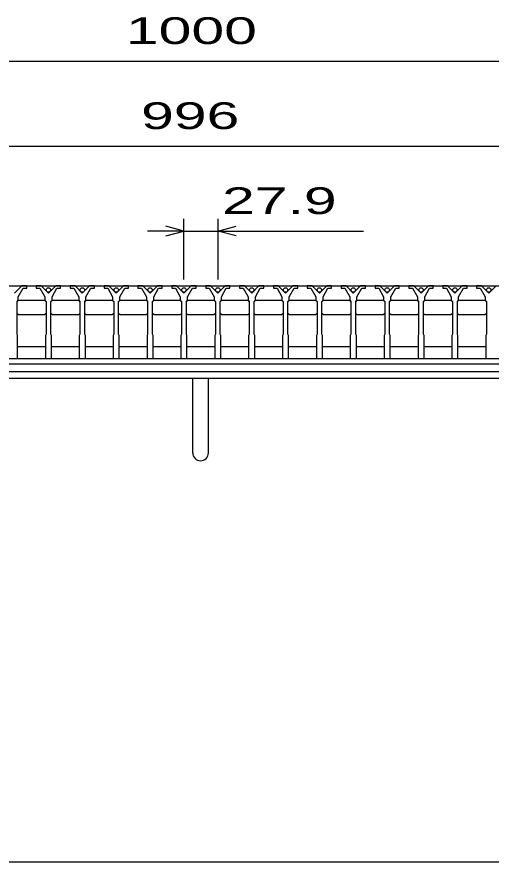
# Model space of a CAD drawing. Units: millimetres, scale not verified. Extents: x -1820 to 1731, y -1282 to 1054.
# Drawn here: x -1001 to -611, y -1146 to -451 of the extents above; entities that cross this region are included whole.
import ezdxf
from ezdxf.enums import TextEntityAlignment as Align

# ---------------------------------------------------------------- set-up
doc = ezdxf.new("R2010")
doc.units = ezdxf.units.MM
doc.header["$LTSCALE"] = 10
for name, color, linetype, lineweight in [('0_2', 150, 'Continuous', 25), ('16', 3, 'Continuous', 25), ('19', 6, 'Continuous', 25), ('22', 2, 'Continuous', 25)]:
    doc.layers.add(name, color=color, linetype=linetype, lineweight=lineweight)
doc.styles.add('ベクトル', font='')
doc.styles.get('ベクトル').set_extended_font_data('ベクトル')

msp = doc.modelspace()

# ---------------------------------------------------------------- linework, layer by layer
at = {"layer": '0_2'}
msp.add_line((1731, -1146.5), (-1729, -1146.5), dxfattribs=at)
at = {"layer": '16'}
for p, q in [((-1348, -672), (-352, -672)), ((-997.2, -672), (-1003.2, -678)), ((-1000.2, -681), (-996.2, -674)), ((-993.2, -672), (-997.2, -672)), ((-996.2, -674), (-993.2, -674)), ((-993.2, -674), (-993.2, -672)), ((-985.3, -672), (-985.3, -674)), ((-981.3, -672), (-985.3, -672)), ((-985.3, -674), (-982.3, -674)), ((-982.3, -674), (-978.3, -681)), ((-975.3, -678), (-981.3, -672)), ((-969.3, -672), (-975.3, -678)), ((-972.3, -681), (-968.3, -674)), ((-965.3, -672), (-969.3, -672)), ((-968.3, -674), (-965.3, -674)), ((-965.3, -674), (-965.3, -672)), ((-957.4, -672), (-957.4, -674)), ((-953.4, -672), (-957.4, -672)), ((-957.4, -674), (-954.4, -674)), ((-954.4, -674), (-950.4, -681)), ((-947.4, -678), (-953.4, -672)), ((-941.4, -672), (-947.4, -678)), ((-944.4, -681), (-940.4, -674)), ((-937.4, -672), (-941.4, -672)), ((-940.4, -674), (-937.4, -674)), ((-937.4, -674), (-937.4, -672)), ((-929.5, -672), (-929.5, -674)), ((-925.5, -672), (-929.5, -672)), ((-929.5, -674), (-926.5, -674)), ((-926.5, -674), (-922.5, -681)), ((-919.5, -678), (-925.5, -672)), ((-913.5, -672), (-919.5, -678)), ((-916.5, -681), (-912.5, -674)), ((-909.5, -672), (-913.5, -672)), ((-912.5, -674), (-909.5, -674)), ((-909.5, -674), (-909.5, -672)), ((-901.6, -672), (-901.6, -674)), ((-897.6, -672), (-901.6, -672)), ((-901.6, -674), (-898.6, -674)), ((-898.6, -674), (-894.6, -681)), ((-891.6, -678), (-897.6, -672)), ((-885.6, -672), (-891.6, -678)), ((-888.6, -681), (-884.6, -674)), ((-881.6, -672), (-885.6, -672)), ((-884.6, -674), (-881.6, -674)), ((-881.6, -674), (-881.6, -672)), ((-873.7, -672), (-873.7, -674)), ((-869.7, -672), (-873.7, -672)), ((-873.7, -674), (-870.7, -674)), ((-870.7, -674), (-866.7, -681)), ((-863.7, -678), (-869.7, -672)), ((-857.7, -672), (-863.7, -678)), ((-860.7, -681), (-856.7, -674)), ((-853.7, -672), (-857.7, -672)), ((-856.7, -674), (-853.7, -674)), ((-853.7, -674), (-853.7, -672)), ((-845.8, -672), (-845.8, -674)), ((-841.8, -672), (-845.8, -672)), ((-845.8, -674), (-842.8, -674)), ((-842.8, -674), (-838.8, -681)), ((-835.8, -678), (-841.8, -672)), ((-829.8, -672), (-835.8, -678)), ((-832.8, -681), (-828.8, -674)), ((-825.8, -672), (-829.8, -672)), ((-828.8, -674), (-825.8, -674)), ((-825.8, -674), (-825.8, -672)), ((-817.9, -672), (-817.9, -674)), ((-813.9, -672), (-817.9, -672)), ((-817.9, -674), (-814.9, -674)), ((-814.9, -674), (-810.9, -681)), ((-807.9, -678), (-813.9, -672)), ((-801.9, -672), (-807.9, -678)), ((-804.9, -681), (-800.9, -674)), ((-797.9, -672), (-801.9, -672)), ((-800.9, -674), (-797.9, -674)), ((-797.9, -674), (-797.9, -672)), ((-790, -672), (-790, -674)), ((-786, -672), (-790, -672)), ((-790, -674), (-787, -674)), ((-787, -674), (-783, -681)), ((-780, -678), (-786, -672)), ((-774, -672), (-780, -678)), ((-777, -681), (-773, -674)), ((-770, -672), (-774, -672)), ((-773, -674), (-770, -674)), ((-770, -674), (-770, -672)), ((-762.1, -672), (-762.1, -674)), ((-758.1, -672), (-762.1, -672)), ((-762.1, -674), (-759.1, -674)), ((-759.1, -674), (-755.1, -681)), ((-752.1, -678), (-758.1, -672)), ((-746.1, -672), (-752.1, -678)), ((-749.1, -681), (-745.1, -674)), ((-742.1, -672), (-746.1, -672)), ((-745.1, -674), (-742.1, -674)), ((-742.1, -674), (-742.1, -672)), ((-734.2, -672), (-734.2, -674)), ((-730.2, -672), (-734.2, -672)), ((-734.2, -674), (-731.2, -674)), ((-731.2, -674), (-727.2, -681)), ((-724.2, -678), (-730.2, -672)), ((-718.2, -672), (-724.2, -678)), ((-721.2, -681), (-717.2, -674)), ((-714.2, -672), (-718.2, -672)), ((-717.2, -674), (-714.2, -674)), ((-714.2, -674), (-714.2, -672)), ((-706.3, -672), (-706.3, -674)), ((-702.3, -672), (-706.3, -672)), ((-706.3, -674), (-703.3, -674)), ((-703.3, -674), (-699.3, -681)), ((-696.3, -678), (-702.3, -672)), ((-690.3, -672), (-696.3, -678)), ((-693.3, -681), (-689.3, -674)), ((-686.3, -672), (-690.3, -672)), ((-689.3, -674), (-686.3, -674)), ((-686.3, -674), (-686.3, -672)), ((-678.4, -672), (-678.4, -674)), ((-674.4, -672), (-678.4, -672)), ((-678.4, -674), (-675.4, -674)), ((-675.4, -674), (-671.4, -681)), ((-668.4, -678), (-674.4, -672)), ((-662.4, -672), (-668.4, -678)), ((-665.4, -681), (-661.4, -674)), ((-658.4, -672), (-662.4, -672)), ((-661.4, -674), (-658.4, -674)), ((-658.4, -674), (-658.4, -672)), ((-650.5, -672), (-650.5, -674)), ((-646.5, -672), (-650.5, -672)), ((-650.5, -674), (-647.5, -674)), ((-647.5, -674), (-643.5, -681)), ((-640.5, -678), (-646.5, -672)), ((-634.5, -672), (-640.5, -678)), ((-637.5, -681), (-633.5, -674)), ((-630.5, -672), (-634.5, -672)), ((-633.5, -674), (-630.5, -674)), ((-630.5, -674), (-630.5, -672)), ((-622.6, -672), (-622.6, -674)), ((-618.6, -672), (-622.6, -672)), ((-622.6, -674), (-619.6, -674)), ((-619.6, -674), (-615.6, -681)), ((-612.6, -678), (-618.6, -672)), ((-606.6, -672), (-612.6, -678)), ((-1000.2, -684), (-1000.2, -681)), ((-978.3, -681), (-978.3, -684)), ((-972.3, -684), (-972.3, -681)), ((-950.4, -681), (-950.4, -684)), ((-944.4, -684), (-944.4, -681)), ((-922.5, -681), (-922.5, -684)), ((-916.5, -684), (-916.5, -681)), ((-894.6, -681), (-894.6, -684)), ((-888.6, -684), (-888.6, -681)), ((-866.7, -681), (-866.7, -684)), ((-860.7, -684), (-860.7, -681)), ((-838.8, -681), (-838.8, -684)), ((-832.8, -684), (-832.8, -681)), ((-810.9, -681), (-810.9, -684)), ((-804.9, -684), (-804.9, -681)), ((-783, -681), (-783, -684)), ((-777, -684), (-777, -681)), ((-755.1, -681), (-755.1, -684)), ((-749.1, -684), (-749.1, -681)), ((-727.2, -681), (-727.2, -684)), ((-721.2, -684), (-721.2, -681)), ((-699.3, -681), (-699.3, -684)), ((-693.3, -684), (-693.3, -681)), ((-671.4, -681), (-671.4, -684)), ((-665.4, -684), (-665.4, -681)), ((-643.5, -681), (-643.5, -684)), ((-637.5, -684), (-637.5, -681)), ((-615.6, -681), (-615.6, -684)), ((-1001.2, -685), (-1000.2, -684)), ((-1001.2, -712), (-1001.2, -685)), ((-1000.95, -685), (-999.95, -684)), ((-999.95, -684), (-978.55, -684)), ((-978.55, -684), (-977.55, -685)), ((-978.3, -684), (-977.3, -685)), ((-977.3, -685), (-977.3, -712)), ((-973.3, -685), (-972.3, -684)), ((-973.3, -712), (-973.3, -685)), ((-973.05, -685), (-972.05, -684)), ((-972.05, -684), (-950.65, -684)), ((-950.65, -684), (-949.65, -685)), ((-950.4, -684), (-949.4, -685)), ((-949.4, -685), (-949.4, -712)), ((-945.4, -685), (-944.4, -684)), ((-945.4, -712), (-945.4, -685)), ((-945.15, -685), (-944.15, -684)), ((-944.15, -684), (-922.75, -684)), ((-922.75, -684), (-921.75, -685)), ((-922.5, -684), (-921.5, -685)), ((-921.5, -685), (-921.5, -712)), ((-917.5, -685), (-916.5, -684)), ((-917.5, -712), (-917.5, -685)), ((-917.25, -685), (-916.25, -684)), ((-916.25, -684), (-894.85, -684)), ((-894.85, -684), (-893.85, -685)), ((-894.6, -684), (-893.6, -685)), ((-893.6, -685), (-893.6, -712)), ((-889.6, -685), (-888.6, -684)), ((-889.6, -712), (-889.6, -685)), ((-889.35, -685), (-888.35, -684)), ((-888.35, -684), (-866.95, -684)), ((-866.95, -684), (-865.95, -685)), ((-866.7, -684), (-865.7, -685)), ((-865.7, -685), (-865.7, -712)), ((-861.7, -685), (-860.7, -684)), ((-861.7, -712), (-861.7, -685)), ((-861.45, -685), (-860.45, -684)), ((-860.45, -684), (-839.05, -684)), ((-839.05, -684), (-838.05, -685)), ((-838.8, -684), (-837.8, -685)), ((-837.8, -685), (-837.8, -712)), ((-833.8, -685), (-832.8, -684)), ((-833.8, -712), (-833.8, -685)), ((-833.55, -685), (-832.55, -684)), ((-832.55, -684), (-811.15, -684)), ((-811.15, -684), (-810.15, -685)), ((-810.9, -684), (-809.9, -685)), ((-809.9, -685), (-809.9, -712)), ((-805.9, -685), (-804.9, -684)), ((-805.9, -712), (-805.9, -685)), ((-805.65, -685), (-804.65, -684)), ((-804.65, -684), (-783.25, -684)), ((-783.25, -684), (-782.25, -685)), ((-783, -684), (-782, -685)), ((-782, -685), (-782, -712)), ((-778, -685), (-777, -684)), ((-778, -712), (-778, -685)), ((-777.75, -685), (-776.75, -684)), ((-776.75, -684), (-755.35, -684)), ((-755.35, -684), (-754.35, -685)), ((-755.1, -684), (-754.1, -685)), ((-754.1, -685), (-754.1, -712)), ((-750.1, -685), (-749.1, -684)), ((-750.1, -712), (-750.1, -685)), ((-749.85, -685), (-748.85, -684)), ((-748.85, -684), (-727.45, -684)), ((-727.45, -684), (-726.45, -685)), ((-727.2, -684), (-726.2, -685)), ((-726.2, -685), (-726.2, -712)), ((-722.2, -685), (-721.2, -684)), ((-722.2, -712), (-722.2, -685)), ((-721.95, -685), (-720.95, -684)), ((-720.95, -684), (-699.55, -684)), ((-699.55, -684), (-698.55, -685)), ((-699.3, -684), (-698.3, -685)), ((-698.3, -685), (-698.3, -712)), ((-694.3, -685), (-693.3, -684)), ((-694.3, -712), (-694.3, -685)), ((-694.05, -685), (-693.05, -684)), ((-693.05, -684), (-671.65, -684)), ((-671.65, -684), (-670.65, -685)), ((-671.4, -684), (-670.4, -685)), ((-670.4, -685), (-670.4, -712)), ((-666.4, -685), (-665.4, -684)), ((-666.4, -712), (-666.4, -685)), ((-666.15, -685), (-665.15, -684)), ((-665.15, -684), (-643.75, -684)), ((-643.75, -684), (-642.75, -685)), ((-643.5, -684), (-642.5, -685)), ((-642.5, -685), (-642.5, -712)), ((-638.5, -685), (-637.5, -684)), ((-638.5, -712), (-638.5, -685)), ((-638.25, -685), (-637.25, -684)), ((-637.25, -684), (-615.85, -684)), ((-615.85, -684), (-614.85, -685)), ((-615.6, -684), (-614.6, -685)), ((-614.6, -685), (-614.6, -712)), ((-999.95, -696), (-1000.95, -695)), ((-977.55, -695), (-978.55, -696)), ((-972.05, -696), (-973.05, -695)), ((-949.65, -695), (-950.65, -696)), ((-944.15, -696), (-945.15, -695)), ((-921.75, -695), (-922.75, -696)), ((-916.25, -696), (-917.25, -695)), ((-893.85, -695), (-894.85, -696)), ((-888.35, -696), (-889.35, -695)), ((-865.95, -695), (-866.95, -696)), ((-860.45, -696), (-861.45, -695)), ((-838.05, -695), (-839.05, -696)), ((-832.55, -696), (-833.55, -695)), ((-810.15, -695), (-811.15, -696)), ((-804.65, -696), (-805.65, -695)), ((-782.25, -695), (-783.25, -696)), ((-776.75, -696), (-777.75, -695)), ((-754.35, -695), (-755.35, -696)), ((-748.85, -696), (-749.85, -695)), ((-726.45, -695), (-727.45, -696)), ((-720.95, -696), (-721.95, -695)), ((-698.55, -695), (-699.55, -696)), ((-693.05, -696), (-694.05, -695)), ((-670.65, -695), (-671.65, -696)), ((-665.15, -696), (-666.15, -695)), ((-642.75, -695), (-643.75, -696)), ((-637.25, -696), (-638.25, -695)), ((-614.85, -695), (-615.85, -696)), ((-978.55, -696), (-999.95, -696)), ((-950.65, -696), (-972.05, -696)), ((-922.75, -696), (-944.15, -696)), ((-894.85, -696), (-916.25, -696)), ((-866.95, -696), (-888.35, -696)), ((-839.05, -696), (-860.45, -696)), ((-811.15, -696), (-832.55, -696)), ((-783.25, -696), (-804.65, -696)), ((-755.35, -696), (-776.75, -696)), ((-727.45, -696), (-748.85, -696)), ((-699.55, -696), (-720.95, -696)), ((-671.65, -696), (-693.05, -696)), ((-643.75, -696), (-665.15, -696)), ((-615.85, -696), (-637.25, -696)), ((-1000.7, -713), (-1001.2, -712)), ((-1000.7, -732), (-1000.7, -713)), ((-977.3, -712), (-977.8, -713)), ((-977.8, -713), (-977.8, -732)), ((-972.8, -713), (-973.3, -712)), ((-972.8, -732), (-972.8, -713)), ((-949.4, -712), (-949.9, -713)), ((-949.9, -713), (-949.9, -732)), ((-944.9, -713), (-945.4, -712)), ((-944.9, -732), (-944.9, -713)), ((-921.5, -712), (-922, -713)), ((-922, -713), (-922, -732)), ((-917, -713), (-917.5, -712)), ((-917, -732), (-917, -713)), ((-893.6, -712), (-894.1, -713)), ((-894.1, -713), (-894.1, -732)), ((-889.1, -713), (-889.6, -712)), ((-889.1, -732), (-889.1, -713)), ((-865.7, -712), (-866.2, -713)), ((-866.2, -713), (-866.2, -732)), ((-861.2, -713), (-861.7, -712)), ((-861.2, -732), (-861.2, -713)), ((-837.8, -712), (-838.3, -713)), ((-838.3, -713), (-838.3, -732)), ((-833.3, -713), (-833.8, -712)), ((-833.3, -732), (-833.3, -713)), ((-809.9, -712), (-810.4, -713)), ((-810.4, -713), (-810.4, -732)), ((-805.4, -713), (-805.9, -712)), ((-805.4, -732), (-805.4, -713)), ((-782, -712), (-782.5, -713)), ((-782.5, -713), (-782.5, -732)), ((-777.5, -713), (-778, -712)), ((-777.5, -732), (-777.5, -713)), ((-754.1, -712), (-754.6, -713)), ((-754.6, -713), (-754.6, -732)), ((-749.6, -713), (-750.1, -712)), ((-749.6, -732), (-749.6, -713)), ((-726.2, -712), (-726.7, -713)), ((-726.7, -713), (-726.7, -732)), ((-721.7, -713), (-722.2, -712)), ((-721.7, -732), (-721.7, -713)), ((-698.3, -712), (-698.8, -713)), ((-698.8, -713), (-698.8, -732)), ((-693.8, -713), (-694.3, -712)), ((-693.8, -732), (-693.8, -713)), ((-670.4, -712), (-670.9, -713)), ((-670.9, -713), (-670.9, -732)), ((-665.9, -713), (-666.4, -712)), ((-665.9, -732), (-665.9, -713)), ((-642.5, -712), (-643, -713)), ((-643, -713), (-643, -732)), ((-638, -713), (-638.5, -712)), ((-638, -732), (-638, -713)), ((-614.6, -712), (-615.1, -713)), ((-615.1, -713), (-615.1, -732)), ((-1000.7, -722), (-977.8, -722)), ((-972.8, -722), (-949.9, -722)), ((-944.9, -722), (-922, -722)), ((-917, -722), (-894.1, -722)), ((-889.1, -722), (-866.2, -722)), ((-861.2, -722), (-838.3, -722)), ((-833.3, -722), (-810.4, -722)), ((-805.4, -722), (-782.5, -722)), ((-777.5, -722), (-754.6, -722)), ((-749.6, -722), (-726.7, -722)), ((-721.7, -722), (-698.8, -722)), ((-693.8, -722), (-670.9, -722)), ((-665.9, -722), (-643, -722)), ((-638, -722), (-615.1, -722)), ((-1340.5, -732), (-359.5, -732)), ((-359.5, -736.5), (-1340.5, -736.5)), ((-1005.7, -732), (-1000.7, -732)), ((-977.8, -732), (-972.8, -732)), ((-949.9, -732), (-944.9, -732)), ((-922, -732), (-917, -732)), ((-894.1, -732), (-889.1, -732)), ((-866.2, -732), (-861.2, -732)), ((-838.3, -732), (-833.3, -732)), ((-810.4, -732), (-805.4, -732)), ((-782.5, -732), (-777.5, -732)), ((-754.6, -732), (-749.6, -732)), ((-726.7, -732), (-721.7, -732)), ((-698.8, -732), (-693.8, -732)), ((-670.9, -732), (-665.9, -732)), ((-643, -732), (-638, -732)), ((-615.1, -732), (-610.1, -732)), ((-1340.5, -742.5), (-359.5, -742.5))]:
    msp.add_line(p, q, dxfattribs=at)
for centre in [(-975.3, -675.5), (-947.4, -675.5), (-919.5, -675.5), (-891.6, -675.5), (-863.7, -675.5), (-835.8, -675.5), (-807.9, -675.5), (-780, -675.5), (-752.1, -675.5), (-724.2, -675.5), (-696.3, -675.5), (-668.4, -675.5), (-640.5, -675.5), (-612.6, -675.5)]:
    msp.add_circle(centre, 1.8, dxfattribs=at)
at = {"layer": '19'}
for p, q in [((-1350, -742.5), (-350, -742.5)), ((-350, -748.5), (-1350, -748.5)), ((-856.5, -809.61), (-856.5, -748.5)), ((-843.5, -809.61), (-843.5, -748.5))]:
    msp.add_line(p, q, dxfattribs=at)
msp.add_arc((-850, -809.61), 6.5, 180, 0, dxfattribs=at)
at = {"layer": '22', "color": 4}
for p, q in [((-1350, -487), (-350, -487)), ((-1348, -557), (-352, -557)), ((-863.7, -667), (-863.7, -617)), ((-835.8, -617), (-835.8, -667)), ((-863.7, -627), (-878.7, -623)), ((-835.8, -627), (-820.8, -623)), ((-863.7, -627), (-893.7, -627)), ((-878.7, -631), (-863.7, -627)), ((-863.7, -627), (-835.8, -627)), ((-820.8, -631), (-835.8, -627)), ((-835.8, -627), (-715.8, -627))]:
    msp.add_line(p, q, dxfattribs=at)

# ---------------------------------------------------------------- texts
at = {"layer": '22', "style": 'ベクトル', "width": 1.65}
for s, p in [(' 1000 ', (-925, -462)), (' 996 ', (-912.5, -532)), (' 27.9 ', (-845.8, -602))]:
    msp.add_text(s, height=21.99, dxfattribs=at).set_placement(p, align=Align.MIDDLE_LEFT)

doc.saveas('drawing.dxf')
